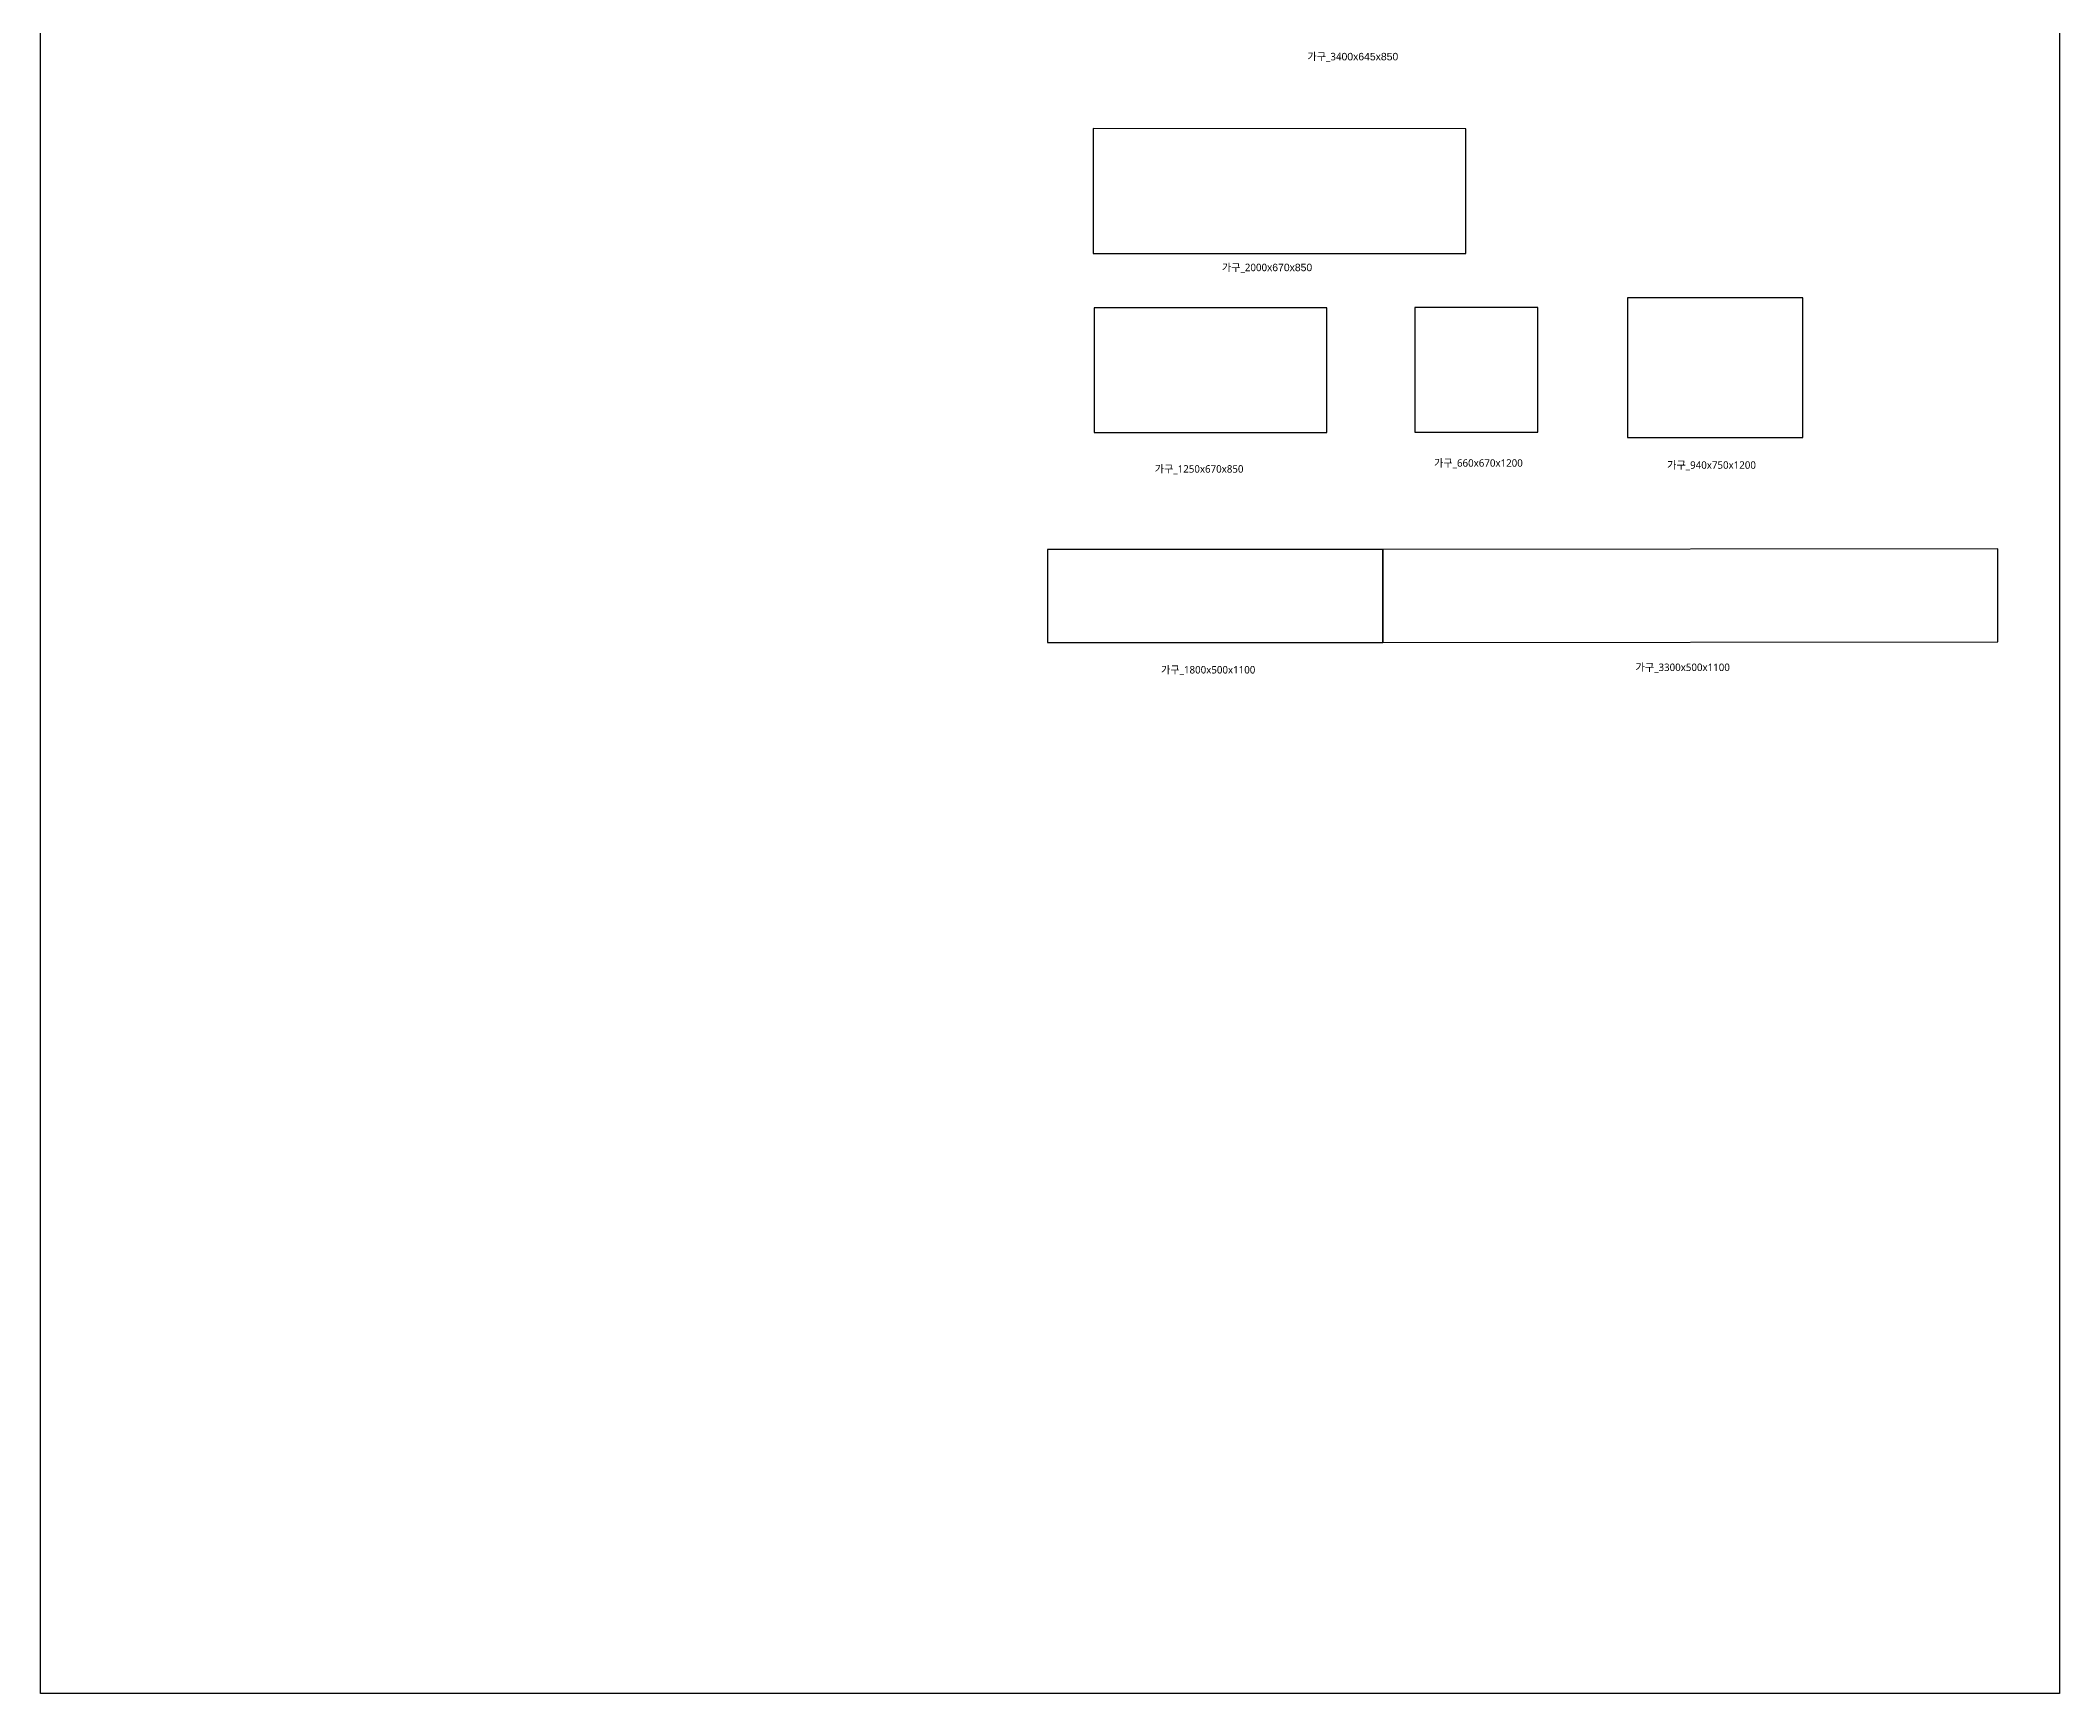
# Model space of a CAD drawing. Header units: millimetres. Extents: x -478 to 33337, y 121 to 24449.
# Drawn here: x -478 to 10362, y 121 to 8997 of the extents above; entities that cross this region are included whole.
import ezdxf

# ---------------------------------------------------------------- set-up
doc = ezdxf.new("R2010")
doc.units = ezdxf.units.MM
doc.layers.add('Legend', color=7, linetype='Continuous')
doc.layers.add('카운터가구', color=6, linetype='Continuous')
doc.styles.add('맑은고딕_보통', font='malgun.ttf')

# ---------------------------------------------------------------- blocks, each defined once
blk = doc.blocks.new('가구_2000x670x850')
at = {"layer": '카운터가구'}
blk.add_lwpolyline([(-1000, -336), (1000, -336), (1000, 334), (-1000, 336)], close=True, dxfattribs=at)
blk = doc.blocks.new('가구_1250x670x850')
at = {"layer": '카운터가구'}
blk.add_lwpolyline([(-625, -335), (625, -335), (625, 335), (-625, 335)], close=True, dxfattribs=at)
blk = doc.blocks.new('가구_660x670x1200')
at = {"layer": '카운터가구'}
blk.add_lwpolyline([(-330, -335), (330, -335), (330, 335), (-330, 335)], close=True, dxfattribs=at)
blk = doc.blocks.new('가구_940x750x1200')
at = {"layer": '카운터가구'}
blk.add_lwpolyline([(-470, -375), (470, -375), (470, 375), (-470, 375)], close=True, dxfattribs=at)
blk = doc.blocks.new('가구_3300x500x1100')
at = {"layer": '카운터가구'}
blk.add_lwpolyline([(-1650, -252), (1650, -248), (1650, 252), (-1650, 248)], close=True, dxfattribs=at)
blk = doc.blocks.new('가구_1800x500x1100')
at = {"layer": '카운터가구'}
blk.add_lwpolyline([(-900, -250), (900, -250), (900, 250), (-900, 250)], close=True, dxfattribs=at)

msp = doc.modelspace()

# ---------------------------------------------------------------- linework, layer by layer
at = {"layer": 'Legend'}
msp.add_lwpolyline([(-477.7, 18950.3), (10361.5, 18950.3), (10361.5, 121.3), (-477.7, 121.3)], close=True, dxfattribs=at)

# ---------------------------------------------------------------- block references
at = {"layer": '카운터가구'}
for name, p in [('가구_2000x670x850', (6173.3, 8188.9)), ('가구_940x750x1200', (8512.6, 7240.7)), ('가구_1250x670x850', (5803.1, 7227.2)), ('가구_660x670x1200', (7230.5, 7228.3)), ('가구_1800x500x1100', (5829.3, 6014.9)), ('가구_3300x500x1100', (8379.3, 6016.4))]:
    msp.add_blockref(name, p, dxfattribs=at)

# ---------------------------------------------------------------- texts
at = {"char_height": 40, "attachment_point": 1, "style": '맑은고딕_보통'}
for s, insert in [('가구_34{\\fArial|b0|i0|c0|p34;00x645x850}', (6323.7, 8930.4)), ('가구_2000{\\fArial|b0|i0|c0|p34;x670x850}', (5864.4, 7798.3)), ('가구_1250x670x850', (5503.9, 6716.6)), ('가구_660x670x1200', (7003.2, 6748.5)), ('가구_940x750x1200', (8254.6, 6737.5)), ('가구_1800x500x1100', (5537.7, 5638.3)), ('가구_3300x500x1100', (8084.9, 5651.6))]:
    msp.add_mtext(s, dxfattribs=dict(at, insert=insert))

doc.saveas('drawing.dxf')
